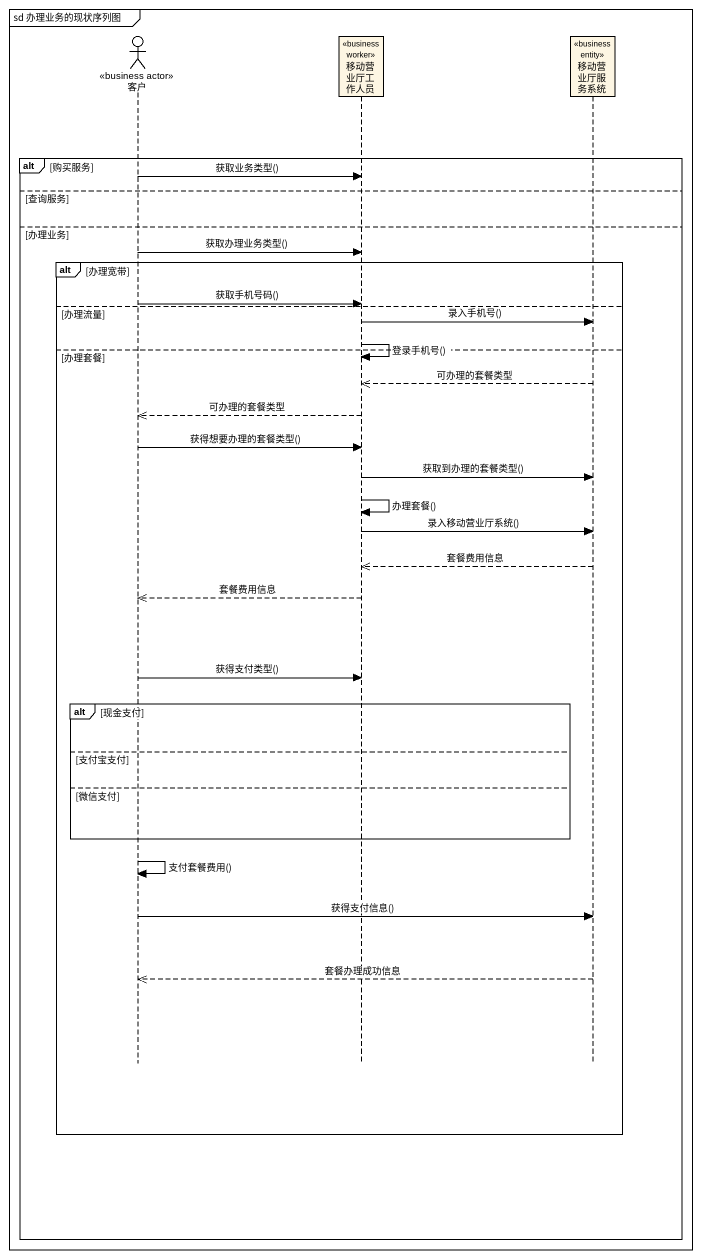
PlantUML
@startuml
mainframe sd 办理业务的现状序列图
hide footbox
actor 客户 <<business actor>>
participant 移动营业厅工作人员 <<business worker>>
participant 移动营业厅服务系统 <<business entity>>

alt 购买服务
  客户 -> 移动营业厅工作人员 : 获取业务类型()
else 查询服务
else 办理业务
  客户 -> 移动营业厅工作人员 : 获取办理业务类型()
  alt 办理宽带
    客户 -> 移动营业厅工作人员 : 获取手机号码()
  else 办理流量
    移动营业厅工作人员 -> 移动营业厅服务系统 : 录入手机号()
    移动营业厅工作人员 -> 移动营业厅工作人员 : 登录手机号()
  else 办理套餐
    移动营业厅服务系统 -->> 移动营业厅工作人员 : 可办理的套餐类型
    移动营业厅工作人员 -->> 客户 : 可办理的套餐类型
    客户 -> 移动营业厅工作人员 : 获得想要办理的套餐类型()
    移动营业厅工作人员 -> 移动营业厅服务系统 : 获取到办理的套餐类型()
    移动营业厅工作人员 -> 移动营业厅工作人员 : 办理套餐()
    移动营业厅工作人员 -> 移动营业厅服务系统 : 录入移动营业厅系统()
    移动营业厅服务系统 -->> 移动营业厅工作人员 : 套餐费用信息
    移动营业厅工作人员 -->> 客户 : 套餐费用信息
    客户 -> 移动营业厅工作人员 : 获得支付类型()
    alt 现金支付
    else 支付宝支付
    else 微信支付
    end
    客户 -> 客户 : 支付套餐费用()
    客户 -> 移动营业厅服务系统 : 获得支付信息()
    移动营业厅服务系统 -->> 客户 : 套餐办理成功信息
  end
end
@enduml
